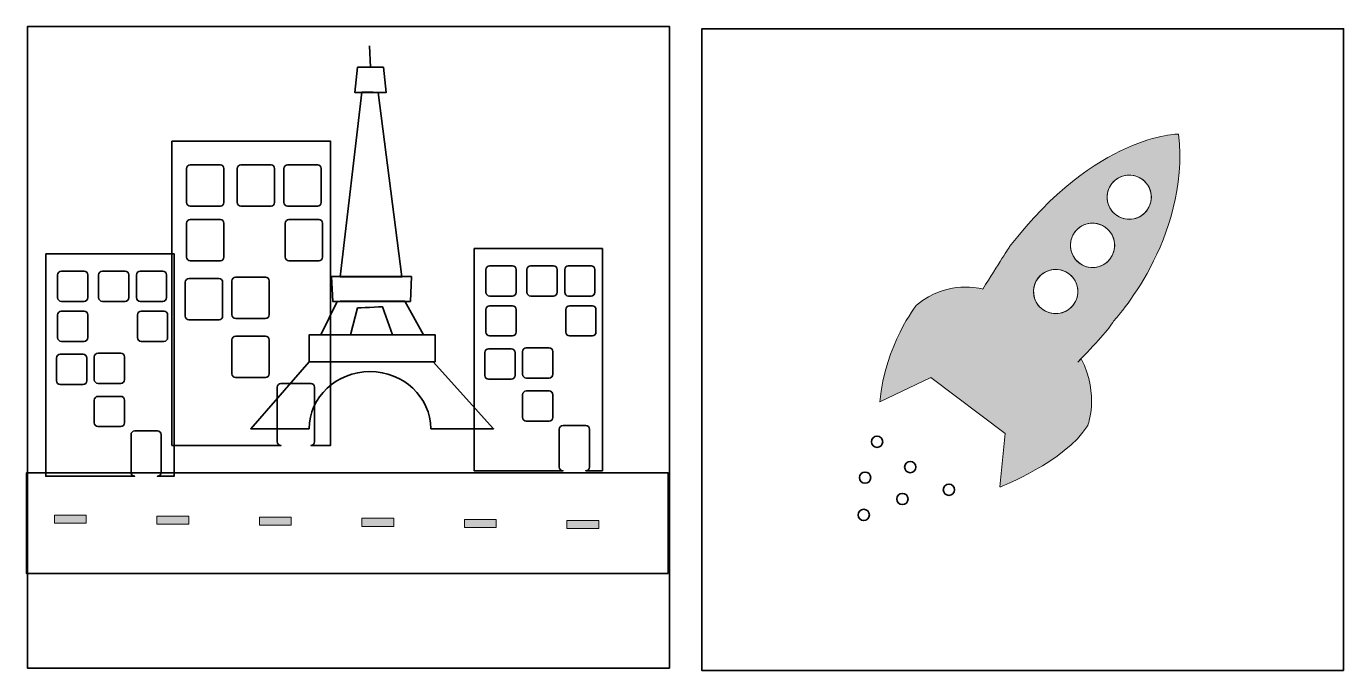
# Model space of a CAD drawing. Header units: millimetres. Extents: x 85 to 434, y -256 to -85.
import ezdxf

# ---------------------------------------------------------------- set-up
doc = ezdxf.new("R2010")
doc.units = ezdxf.units.MM
doc.header["$MEASUREMENT"] = 0
doc.layers.add('Layer 1', color=7, linetype='Continuous', lineweight=0)

# ---------------------------------------------------------------- blocks, each defined once
blk = doc.blocks.new('Block_0')
at = {"layer": 'Layer 1', "true_color": 0x231f20, "transparency": 33554687}
h = blk.add_hatch(color=250, dxfattribs=at)
h.dxf.hatch_style = 2
h.paths.add_polyline_path([(100.53, -216.57), (92.1, -216.57), (92.1, -214.43), (100.53, -214.43)])
h = blk.add_hatch(color=250, dxfattribs=at)
h.dxf.hatch_style = 2
h.paths.add_polyline_path([(127.68, -216.86), (119.25, -216.86), (119.25, -214.72), (127.68, -214.72)])
h = blk.add_hatch(color=250, dxfattribs=at)
h.dxf.hatch_style = 2
h.paths.add_polyline_path([(154.83, -217.14), (146.4, -217.14), (146.4, -215), (154.83, -215)])
h = blk.add_hatch(color=250, dxfattribs=at)
h.dxf.hatch_style = 2
h.paths.add_polyline_path([(181.97, -217.43), (173.54, -217.43), (173.54, -215.29), (181.97, -215.29)])
h = blk.add_hatch(color=250, dxfattribs=at)
h.dxf.hatch_style = 2
h.paths.add_polyline_path([(209.12, -217.72), (200.69, -217.72), (200.69, -215.57), (209.12, -215.57)])
h = blk.add_hatch(color=250, dxfattribs=at)
h.dxf.hatch_style = 2
h.paths.add_polyline_path([(236.27, -218), (227.84, -218), (227.84, -215.86), (236.27, -215.86)])
at = {"layer": 'Layer 1', "color": 250, "lineweight": 35, "true_color": 0x231f20}
blk.add_lwpolyline([(254.71, -229.86), (84.67, -229.86), (84.67, -203.28), (254.71, -203.28)], close=True, dxfattribs=at)
at = {"layer": 'Layer 1'}
for points in [[(100.53, -216.57), (92.1, -216.57), (92.1, -214.43), (100.53, -214.43)], [(127.68, -216.86), (119.25, -216.86), (119.25, -214.72), (127.68, -214.72)], [(154.83, -217.14), (146.4, -217.14), (146.4, -215), (154.83, -215)], [(181.97, -217.43), (173.54, -217.43), (173.54, -215.29), (181.97, -215.29)], [(209.12, -217.72), (200.69, -217.72), (200.69, -215.57), (209.12, -215.57)], [(236.27, -218), (227.84, -218), (227.84, -215.86), (236.27, -215.86)]]:
    blk.add_lwpolyline(points, close=True, dxfattribs=at)
blk = doc.blocks.new('Block_1')
at = {"layer": 'Layer 1', "color": 250, "lineweight": 35, "true_color": 0x231f20}
blk.add_line((175.54, -90.12), (175.83, -95.83), dxfattribs=at)
for points in [[(172.4, -95.83), (171.69, -102.55), (179.97, -102.55), (179.26, -95.83)], [(186.69, -151.27), (165.54, -151.27), (165.83, -157.85), (186.4, -157.85)], [(192.98, -173.85), (159.54, -173.85), (159.54, -166.7), (192.98, -166.7)]]:
    blk.add_lwpolyline(points, close=True, dxfattribs=at)
for points, knots in [([(173.54, -102.4), (173.54, -102.4), (167.81, -151.37), (167.81, -151.37), (167.81, -151.37), (184.15, -151.37), (184.15, -151.37), (184.15, -151.37), (177.88, -102.48), (177.88, -102.48), (177.88, -102.48), (173.6, -102.46), (173.54, -102.4)], [0, 0, 0, 0, 1, 1, 1, 2, 2, 2, 3, 3, 3, 4, 4, 4, 4]), ([(172.4, -159.56), (172.18, -159.56), (178.97, -159.27), (178.97, -159.27), (178.97, -159.27), (181.63, -166.7), (181.63, -166.7), (181.63, -166.7), (189.83, -166.7), (189.83, -166.7), (189.83, -166.7), (184.88, -157.79), (184.88, -157.79), (184.88, -157.79), (167.1, -157.71), (166.97, -157.85), (166.97, -157.85), (162.68, -166.7), (162.68, -166.7), (162.68, -166.7), (170.55, -166.7), (170.55, -166.7), (170.55, -166.7), (172.4, -159.56), (172.4, -159.56)], [0, 0, 0, 0, 1, 1, 1, 2, 2, 2, 3, 3, 3, 4, 4, 4, 5, 5, 5, 6, 6, 6, 7, 7, 7, 8, 8, 8, 8]), ([(175.69, -176.42), (184.55, -176.42), (191.75, -183.19), (191.83, -191.57), (191.83, -191.57), (208.41, -191.57), (208.41, -191.57), (208.41, -191.57), (192.41, -173.85), (192.41, -173.85), (192.41, -173.85), (159.54, -173.85), (159.54, -173.85), (159.54, -173.85), (144.11, -191.57), (144.11, -191.57), (144.11, -191.57), (159.54, -191.57), (159.54, -191.57), (159.63, -183.19), (166.82, -176.42), (175.69, -176.42)], [0, 0, 0, 0, 1, 1, 1, 2, 2, 2, 3, 3, 3, 4, 4, 4, 5, 5, 5, 6, 6, 6, 7, 7, 7, 7])]:
    blk.add_open_spline(points, degree=3, knots=knots, dxfattribs=at)
blk = doc.blocks.new('Block_2')
at = {"layer": 'Layer 1', "true_color": 0x000000, "transparency": 33554687}
h = blk.add_hatch(color=18, dxfattribs=at)
h.dxf.hatch_style = 2
edge = h.paths.add_edge_path()
edge.add_spline(control_points=[(363.43, -147.58), (360.89, -145.56), (360.48, -141.87), (362.5, -139.34), (364.53, -136.8), (368.22, -136.39), (370.75, -138.41), (373.28, -140.44), (373.7, -144.13), (371.67, -146.66), (369.65, -149.19), (365.96, -149.61), (363.43, -147.58)], knot_values=[0, 0, 0, 0, 1, 1, 1, 2, 2, 2, 3, 3, 3, 4, 4, 4, 4], degree=3, periodic=0)
edge = h.paths.add_edge_path()
edge.add_spline(control_points=[(353.66, -159.81), (351.13, -157.79), (350.72, -154.1), (352.74, -151.56), (354.76, -149.03), (358.45, -148.62), (360.99, -150.64), (363.52, -152.66), (363.93, -156.36), (361.91, -158.89), (359.89, -161.42), (356.19, -161.83), (353.66, -159.81)], knot_values=[0, 0, 0, 0, 1, 1, 1, 2, 2, 2, 3, 3, 3, 4, 4, 4, 4], degree=3, periodic=0)
edge = h.paths.add_edge_path()
edge.add_spline(control_points=[(380.46, -125.66), (382.99, -127.69), (383.4, -131.38), (381.38, -133.91), (379.36, -136.44), (375.67, -136.86), (373.13, -134.83), (370.6, -132.81), (370.19, -129.12), (372.21, -126.59), (374.23, -124.05), (377.93, -123.64), (380.46, -125.66)], knot_values=[0, 0, 0, 0, 1, 1, 1, 2, 2, 2, 3, 3, 3, 4, 4, 4, 4], degree=3, periodic=0)
edge = h.paths.add_edge_path()
edge.add_spline(control_points=[(365.8, -190.73), (365.8, -190.73), (369.03, -182.81), (364.09, -173.03), (364.09, -173.03), (363.17, -173.93), (363.17, -173.93), (367.76, -169.21), (371.64, -164.95), (372.65, -163.05), (372.65, -163.05), (392.91, -141.57), (389.9, -113.54), (389.9, -113.54), (368.03, -113.47), (345.12, -143.34), (345.12, -143.34), (342.09, -148.03), (338.02, -154.6), (337.67, -154.49), (328.8, -151.91), (320.48, -158.82), (320.48, -158.82), (312.11, -169.3), (310.75, -184.43), (310.75, -184.43), (324.22, -178.02), (324.22, -178.02), (324.22, -178.02), (343.9, -192.78), (343.9, -192.78), (343.9, -192.78), (342.57, -206.98), (342.57, -206.98), (342.57, -206.98), (359.73, -200.42), (365.8, -190.73)], knot_values=[0, 0, 0, 0, 1, 1, 1, 2, 2, 2, 3, 3, 3, 4, 4, 4, 5, 5, 5, 6, 6, 6, 7, 7, 7, 8, 8, 8, 9, 9, 9, 10, 10, 10, 11, 11, 11, 12, 12, 12, 12], degree=3, periodic=0)
at = {"layer": 'Layer 1'}
for centre in [(376.8, -130.25), (367.09, -143), (357.32, -155.23)]:
    blk.add_circle(centre, 5.87, dxfattribs=at)
for points, knots in [([(365.8, -190.73), (365.8, -190.73), (369.03, -182.81), (364.09, -173.03), (364.09, -173.03), (363.17, -173.93), (363.17, -173.93), (367.76, -169.21), (371.64, -164.95), (372.65, -163.05), (372.65, -163.05), (392.91, -141.57), (389.9, -113.54), (389.9, -113.54), (368.03, -113.47), (345.12, -143.34), (345.12, -143.34), (342.09, -148.03), (338.02, -154.6), (337.67, -154.49), (328.8, -151.91), (320.48, -158.82), (320.48, -158.82), (312.11, -169.3), (310.75, -184.43), (310.75, -184.43), (324.22, -178.02), (324.22, -178.02), (324.22, -178.02), (343.9, -192.78), (343.9, -192.78), (343.9, -192.78), (342.57, -206.98), (342.57, -206.98), (342.57, -206.98), (359.73, -200.42), (365.8, -190.73)], [0, 0, 0, 0, 1, 1, 1, 2, 2, 2, 3, 3, 3, 4, 4, 4, 5, 5, 5, 6, 6, 6, 7, 7, 7, 8, 8, 8, 9, 9, 9, 10, 10, 10, 11, 11, 11, 12, 12, 12, 12]), ([(380.46, -125.66), (382.99, -127.69), (383.4, -131.38), (381.38, -133.91), (379.36, -136.44), (375.67, -136.86), (373.13, -134.83), (370.6, -132.81), (370.19, -129.12), (372.21, -126.59), (374.23, -124.05), (377.93, -123.64), (380.46, -125.66)], [0, 0, 0, 0, 1, 1, 1, 2, 2, 2, 3, 3, 3, 4, 4, 4, 4]), ([(363.43, -147.58), (360.89, -145.56), (360.48, -141.87), (362.5, -139.34), (364.53, -136.8), (368.22, -136.39), (370.75, -138.41), (373.28, -140.44), (373.7, -144.13), (371.67, -146.66), (369.65, -149.19), (365.96, -149.61), (363.43, -147.58)], [0, 0, 0, 0, 1, 1, 1, 2, 2, 2, 3, 3, 3, 4, 4, 4, 4]), ([(353.66, -159.81), (351.13, -157.79), (350.72, -154.1), (352.74, -151.56), (354.76, -149.03), (358.45, -148.62), (360.99, -150.64), (363.52, -152.66), (363.93, -156.36), (361.91, -158.89), (359.89, -161.42), (356.19, -161.83), (353.66, -159.81)], [0, 0, 0, 0, 1, 1, 1, 2, 2, 2, 3, 3, 3, 4, 4, 4, 4])]:
    blk.add_open_spline(points, degree=3, knots=knots, dxfattribs=at)

msp = doc.modelspace()

# ---------------------------------------------------------------- linework, layer by layer
at = {"layer": 'Layer 1', "color": 250, "lineweight": 35, "true_color": 0x231f20}
for points in [[(255, -255), (85, -255), (85, -85), (255, -85)], [(433.6, -255.63), (263.6, -255.63), (263.6, -85.63), (433.6, -85.63)], [(433.6, -255.63), (263.6, -255.63), (263.6, -85.63), (433.6, -85.63)]]:
    msp.add_lwpolyline(points, close=True, dxfattribs=at)
for centre in [(310, -195), (318.82, -201.7), (306.83, -204.52), (316.71, -210.17), (329.05, -207.7), (306.48, -214.4)]:
    msp.add_circle(centre, 1.5, dxfattribs=at)
for points, knots in [([(123.24, -115.41), (123.24, -115.41), (123.24, -196), (123.24, -196), (123.24, -196), (152.13, -196), (152.13, -196), (151.58, -196), (151.14, -195.55), (151.14, -195), (151.14, -195), (151.14, -180.56), (151.14, -180.56), (151.14, -180.01), (151.58, -179.57), (152.13, -179.57), (152.13, -179.57), (160.03, -179.57), (160.03, -179.57), (160.58, -179.57), (161.02, -180.01), (161.02, -180.56), (161.02, -180.56), (161.02, -195), (161.02, -195), (161.02, -195.55), (160.58, -196), (160.03, -196), (160.03, -196), (165.26, -196), (165.26, -196), (165.26, -196), (165.26, -115.41), (165.26, -115.41), (165.26, -115.41), (123.24, -115.41), (123.24, -115.41)], [0, 0, 0, 0, 1, 1, 1, 2, 2, 2, 3, 3, 3, 4, 4, 4, 5, 5, 5, 6, 6, 6, 7, 7, 7, 8, 8, 8, 9, 9, 9, 10, 10, 10, 11, 11, 11, 12, 12, 12, 12]), ([(137.01, -131.63), (137.01, -132.18), (136.57, -132.62), (136.02, -132.62), (136.02, -132.62), (128.12, -132.62), (128.12, -132.62), (127.57, -132.62), (127.13, -132.18), (127.13, -131.63), (127.13, -131.63), (127.13, -122.66), (127.13, -122.66), (127.13, -122.11), (127.57, -121.67), (128.12, -121.67), (128.12, -121.67), (136.02, -121.67), (136.02, -121.67), (136.57, -121.67), (137.01, -122.11), (137.01, -122.66), (137.01, -122.66), (137.01, -131.63), (137.01, -131.63)], [0, 0, 0, 0, 1, 1, 1, 2, 2, 2, 3, 3, 3, 4, 4, 4, 5, 5, 5, 6, 6, 6, 7, 7, 7, 8, 8, 8, 8]), ([(150.43, -131.63), (150.43, -132.18), (149.99, -132.62), (149.44, -132.62), (149.44, -132.62), (141.54, -132.62), (141.54, -132.62), (140.99, -132.62), (140.54, -132.18), (140.54, -131.63), (140.54, -131.63), (140.54, -122.66), (140.54, -122.66), (140.54, -122.11), (140.99, -121.67), (141.54, -121.67), (141.54, -121.67), (149.44, -121.67), (149.44, -121.67), (149.99, -121.67), (150.43, -122.11), (150.43, -122.66), (150.43, -122.66), (150.43, -131.63), (150.43, -131.63)], [0, 0, 0, 0, 1, 1, 1, 2, 2, 2, 3, 3, 3, 4, 4, 4, 5, 5, 5, 6, 6, 6, 7, 7, 7, 8, 8, 8, 8]), ([(152.9, -131.63), (152.9, -131.63), (152.9, -122.66), (152.9, -122.66), (152.9, -122.11), (153.35, -121.67), (153.9, -121.67), (153.9, -121.67), (161.79, -121.67), (161.79, -121.67), (162.34, -121.67), (162.79, -122.11), (162.79, -122.66), (162.79, -122.66), (162.79, -131.63), (162.79, -131.63), (162.79, -132.18), (162.34, -132.62), (161.79, -132.62), (161.79, -132.62), (153.9, -132.62), (153.9, -132.62), (153.35, -132.62), (152.9, -132.18), (152.9, -131.63)], [0, 0, 0, 0, 1, 1, 1, 2, 2, 2, 3, 3, 3, 4, 4, 4, 5, 5, 5, 6, 6, 6, 7, 7, 7, 8, 8, 8, 8]), ([(137.01, -146.1), (137.01, -146.65), (136.57, -147.1), (136.02, -147.1), (136.02, -147.1), (128.12, -147.1), (128.12, -147.1), (127.57, -147.1), (127.13, -146.65), (127.13, -146.1), (127.13, -146.1), (127.13, -137.14), (127.13, -137.14), (127.13, -136.59), (127.57, -136.14), (128.12, -136.14), (128.12, -136.14), (136.02, -136.14), (136.02, -136.14), (136.57, -136.14), (137.01, -136.59), (137.01, -137.14), (137.01, -137.14), (137.01, -146.1), (137.01, -146.1)], [0, 0, 0, 0, 1, 1, 1, 2, 2, 2, 3, 3, 3, 4, 4, 4, 5, 5, 5, 6, 6, 6, 7, 7, 7, 8, 8, 8, 8]), ([(163.14, -146.1), (163.14, -146.65), (162.7, -147.1), (162.15, -147.1), (162.15, -147.1), (154.25, -147.1), (154.25, -147.1), (153.7, -147.1), (153.25, -146.65), (153.25, -146.1), (153.25, -146.1), (153.25, -137.14), (153.25, -137.14), (153.25, -136.59), (153.7, -136.14), (154.25, -136.14), (154.25, -136.14), (162.15, -136.14), (162.15, -136.14), (162.7, -136.14), (163.14, -136.59), (163.14, -137.14), (163.14, -137.14), (163.14, -146.1), (163.14, -146.1)], [0, 0, 0, 0, 1, 1, 1, 2, 2, 2, 3, 3, 3, 4, 4, 4, 5, 5, 5, 6, 6, 6, 7, 7, 7, 8, 8, 8, 8]), ([(89.81, -145.27), (89.81, -145.27), (89.81, -204.14), (89.81, -204.14), (89.81, -204.14), (113.38, -204.14), (113.38, -204.14), (112.83, -204.14), (112.39, -203.7), (112.39, -203.15), (112.39, -203.15), (112.39, -193.13), (112.39, -193.13), (112.39, -192.58), (112.83, -192.14), (113.38, -192.14), (113.38, -192.14), (119.39, -192.14), (119.39, -192.14), (119.94, -192.14), (120.39, -192.58), (120.39, -193.13), (120.39, -193.13), (120.39, -203.15), (120.39, -203.15), (120.39, -203.7), (119.94, -204.14), (119.39, -204.14), (119.39, -204.14), (123.82, -204.14), (123.82, -204.14), (123.82, -204.14), (123.82, -145.27), (123.82, -145.27), (123.82, -145.27), (89.81, -145.27), (89.81, -145.27)], [0, 0, 0, 0, 1, 1, 1, 2, 2, 2, 3, 3, 3, 4, 4, 4, 5, 5, 5, 6, 6, 6, 7, 7, 7, 8, 8, 8, 9, 9, 9, 10, 10, 10, 11, 11, 11, 12, 12, 12, 12]), ([(203.27, -143.84), (203.27, -143.84), (203.27, -202.71), (203.27, -202.71), (203.27, -202.71), (226.84, -202.71), (226.84, -202.71), (226.29, -202.71), (225.84, -202.27), (225.84, -201.72), (225.84, -201.72), (225.84, -191.7), (225.84, -191.7), (225.84, -191.15), (226.29, -190.71), (226.84, -190.71), (226.84, -190.71), (232.85, -190.71), (232.85, -190.71), (233.4, -190.71), (233.84, -191.15), (233.84, -191.7), (233.84, -191.7), (233.84, -201.72), (233.84, -201.72), (233.84, -202.27), (233.4, -202.71), (232.85, -202.71), (232.85, -202.71), (237.27, -202.71), (237.27, -202.71), (237.27, -202.71), (237.27, -143.84), (237.27, -143.84), (237.27, -143.84), (203.27, -143.84), (203.27, -143.84)], [0, 0, 0, 0, 1, 1, 1, 2, 2, 2, 3, 3, 3, 4, 4, 4, 5, 5, 5, 6, 6, 6, 7, 7, 7, 8, 8, 8, 9, 9, 9, 10, 10, 10, 11, 11, 11, 12, 12, 12, 12]), ([(100.96, -156.85), (100.96, -157.4), (100.51, -157.85), (99.96, -157.85), (99.96, -157.85), (93.95, -157.85), (93.95, -157.85), (93.4, -157.85), (92.95, -157.4), (92.95, -156.85), (92.95, -156.85), (92.95, -150.84), (92.95, -150.84), (92.95, -150.29), (93.4, -149.84), (93.95, -149.84), (93.95, -149.84), (99.96, -149.84), (99.96, -149.84), (100.51, -149.84), (100.96, -150.29), (100.96, -150.84), (100.96, -150.84), (100.96, -156.85), (100.96, -156.85)], [0, 0, 0, 0, 1, 1, 1, 2, 2, 2, 3, 3, 3, 4, 4, 4, 5, 5, 5, 6, 6, 6, 7, 7, 7, 8, 8, 8, 8]), ([(111.82, -156.85), (111.82, -157.4), (111.37, -157.85), (110.82, -157.85), (110.82, -157.85), (104.81, -157.85), (104.81, -157.85), (104.26, -157.85), (103.81, -157.4), (103.81, -156.85), (103.81, -156.85), (103.81, -150.84), (103.81, -150.84), (103.81, -150.29), (104.26, -149.84), (104.81, -149.84), (104.81, -149.84), (110.82, -149.84), (110.82, -149.84), (111.37, -149.84), (111.82, -150.29), (111.82, -150.84), (111.82, -150.84), (111.82, -156.85), (111.82, -156.85)], [0, 0, 0, 0, 1, 1, 1, 2, 2, 2, 3, 3, 3, 4, 4, 4, 5, 5, 5, 6, 6, 6, 7, 7, 7, 8, 8, 8, 8]), ([(113.82, -150.84), (113.82, -150.29), (114.26, -149.84), (114.81, -149.84), (114.81, -149.84), (120.82, -149.84), (120.82, -149.84), (121.37, -149.84), (121.82, -150.29), (121.82, -150.84), (121.82, -150.84), (121.82, -156.85), (121.82, -156.85), (121.82, -157.4), (121.37, -157.85), (120.82, -157.85), (120.82, -157.85), (114.81, -157.85), (114.81, -157.85), (114.26, -157.85), (113.82, -157.4), (113.82, -156.85), (113.82, -156.85), (113.82, -150.84), (113.82, -150.84)], [0, 0, 0, 0, 1, 1, 1, 2, 2, 2, 3, 3, 3, 4, 4, 4, 5, 5, 5, 6, 6, 6, 7, 7, 7, 8, 8, 8, 8]), ([(214.41, -155.42), (214.41, -155.97), (213.97, -156.42), (213.42, -156.42), (213.42, -156.42), (207.4, -156.42), (207.4, -156.42), (206.85, -156.42), (206.41, -155.97), (206.41, -155.42), (206.41, -155.42), (206.41, -149.41), (206.41, -149.41), (206.41, -148.86), (206.85, -148.41), (207.4, -148.41), (207.4, -148.41), (213.42, -148.41), (213.42, -148.41), (213.97, -148.41), (214.41, -148.86), (214.41, -149.41), (214.41, -149.41), (214.41, -155.42), (214.41, -155.42)], [0, 0, 0, 0, 1, 1, 1, 2, 2, 2, 3, 3, 3, 4, 4, 4, 5, 5, 5, 6, 6, 6, 7, 7, 7, 8, 8, 8, 8]), ([(225.27, -155.42), (225.27, -155.97), (224.83, -156.42), (224.28, -156.42), (224.28, -156.42), (218.26, -156.42), (218.26, -156.42), (217.71, -156.42), (217.27, -155.97), (217.27, -155.42), (217.27, -155.42), (217.27, -149.41), (217.27, -149.41), (217.27, -148.86), (217.71, -148.41), (218.26, -148.41), (218.26, -148.41), (224.28, -148.41), (224.28, -148.41), (224.83, -148.41), (225.27, -148.86), (225.27, -149.41), (225.27, -149.41), (225.27, -155.42), (225.27, -155.42)], [0, 0, 0, 0, 1, 1, 1, 2, 2, 2, 3, 3, 3, 4, 4, 4, 5, 5, 5, 6, 6, 6, 7, 7, 7, 8, 8, 8, 8]), ([(227.27, -149.41), (227.27, -148.86), (227.72, -148.41), (228.26, -148.41), (228.26, -148.41), (234.28, -148.41), (234.28, -148.41), (234.83, -148.41), (235.27, -148.86), (235.27, -149.41), (235.27, -149.41), (235.27, -155.42), (235.27, -155.42), (235.27, -155.97), (234.83, -156.42), (234.28, -156.42), (234.28, -156.42), (228.26, -156.42), (228.26, -156.42), (227.72, -156.42), (227.27, -155.97), (227.27, -155.42), (227.27, -155.42), (227.27, -149.41), (227.27, -149.41)], [0, 0, 0, 0, 1, 1, 1, 2, 2, 2, 3, 3, 3, 4, 4, 4, 5, 5, 5, 6, 6, 6, 7, 7, 7, 8, 8, 8, 8]), ([(136.66, -161.75), (136.66, -162.3), (136.22, -162.74), (135.67, -162.74), (135.67, -162.74), (127.77, -162.74), (127.77, -162.74), (127.22, -162.74), (126.78, -162.3), (126.78, -161.75), (126.78, -161.75), (126.78, -152.78), (126.78, -152.78), (126.78, -152.23), (127.22, -151.79), (127.77, -151.79), (127.77, -151.79), (135.67, -151.79), (135.67, -151.79), (136.22, -151.79), (136.66, -152.23), (136.66, -152.78), (136.66, -152.78), (136.66, -161.75), (136.66, -161.75)], [0, 0, 0, 0, 1, 1, 1, 2, 2, 2, 3, 3, 3, 4, 4, 4, 5, 5, 5, 6, 6, 6, 7, 7, 7, 8, 8, 8, 8]), ([(149.02, -161.36), (149.02, -161.91), (148.57, -162.35), (148.02, -162.35), (148.02, -162.35), (140.13, -162.35), (140.13, -162.35), (139.58, -162.35), (139.13, -161.91), (139.13, -161.36), (139.13, -161.36), (139.13, -152.39), (139.13, -152.39), (139.13, -151.84), (139.58, -151.4), (140.13, -151.4), (140.13, -151.4), (148.02, -151.4), (148.02, -151.4), (148.57, -151.4), (149.02, -151.84), (149.02, -152.39), (149.02, -152.39), (149.02, -161.36), (149.02, -161.36)], [0, 0, 0, 0, 1, 1, 1, 2, 2, 2, 3, 3, 3, 4, 4, 4, 5, 5, 5, 6, 6, 6, 7, 7, 7, 8, 8, 8, 8]), ([(100.96, -167.42), (100.96, -167.97), (100.51, -168.42), (99.96, -168.42), (99.96, -168.42), (93.95, -168.42), (93.95, -168.42), (93.4, -168.42), (92.95, -167.97), (92.95, -167.42), (92.95, -167.42), (92.95, -161.41), (92.95, -161.41), (92.95, -160.86), (93.4, -160.42), (93.95, -160.42), (93.95, -160.42), (99.96, -160.42), (99.96, -160.42), (100.51, -160.42), (100.96, -160.86), (100.96, -161.41), (100.96, -161.41), (100.96, -167.42), (100.96, -167.42)], [0, 0, 0, 0, 1, 1, 1, 2, 2, 2, 3, 3, 3, 4, 4, 4, 5, 5, 5, 6, 6, 6, 7, 7, 7, 8, 8, 8, 8]), ([(122.1, -167.42), (122.1, -167.97), (121.66, -168.42), (121.11, -168.42), (121.11, -168.42), (115.1, -168.42), (115.1, -168.42), (114.55, -168.42), (114.1, -167.97), (114.1, -167.42), (114.1, -167.42), (114.1, -161.41), (114.1, -161.41), (114.1, -160.86), (114.55, -160.42), (115.1, -160.42), (115.1, -160.42), (121.11, -160.42), (121.11, -160.42), (121.66, -160.42), (122.1, -160.86), (122.1, -161.41), (122.1, -161.41), (122.1, -167.42), (122.1, -167.42)], [0, 0, 0, 0, 1, 1, 1, 2, 2, 2, 3, 3, 3, 4, 4, 4, 5, 5, 5, 6, 6, 6, 7, 7, 7, 8, 8, 8, 8]), ([(214.41, -166), (214.41, -166.54), (213.97, -166.99), (213.42, -166.99), (213.42, -166.99), (207.4, -166.99), (207.4, -166.99), (206.85, -166.99), (206.41, -166.54), (206.41, -166), (206.41, -166), (206.41, -159.98), (206.41, -159.98), (206.41, -159.43), (206.85, -158.99), (207.4, -158.99), (207.4, -158.99), (213.42, -158.99), (213.42, -158.99), (213.97, -158.99), (214.41, -159.43), (214.41, -159.98), (214.41, -159.98), (214.41, -166), (214.41, -166)], [0, 0, 0, 0, 1, 1, 1, 2, 2, 2, 3, 3, 3, 4, 4, 4, 5, 5, 5, 6, 6, 6, 7, 7, 7, 8, 8, 8, 8]), ([(235.56, -166), (235.56, -166.54), (235.11, -166.99), (234.56, -166.99), (234.56, -166.99), (228.55, -166.99), (228.55, -166.99), (228, -166.99), (227.56, -166.54), (227.56, -166), (227.56, -166), (227.56, -159.98), (227.56, -159.98), (227.56, -159.43), (228, -158.99), (228.55, -158.99), (228.55, -158.99), (234.56, -158.99), (234.56, -158.99), (235.11, -158.99), (235.56, -159.43), (235.56, -159.98), (235.56, -159.98), (235.56, -166), (235.56, -166)], [0, 0, 0, 0, 1, 1, 1, 2, 2, 2, 3, 3, 3, 4, 4, 4, 5, 5, 5, 6, 6, 6, 7, 7, 7, 8, 8, 8, 8]), ([(149.02, -177.01), (149.02, -177.56), (148.57, -178), (148.02, -178), (148.02, -178), (140.13, -178), (140.13, -178), (139.58, -178), (139.13, -177.56), (139.13, -177.01), (139.13, -177.01), (139.13, -168.04), (139.13, -168.04), (139.13, -167.49), (139.58, -167.05), (140.13, -167.05), (140.13, -167.05), (148.02, -167.05), (148.02, -167.05), (148.57, -167.05), (149.02, -167.49), (149.02, -168.04), (149.02, -168.04), (149.02, -177.01), (149.02, -177.01)], [0, 0, 0, 0, 1, 1, 1, 2, 2, 2, 3, 3, 3, 4, 4, 4, 5, 5, 5, 6, 6, 6, 7, 7, 7, 8, 8, 8, 8]), ([(214.12, -177.43), (214.12, -177.98), (213.68, -178.42), (213.13, -178.42), (213.13, -178.42), (207.12, -178.42), (207.12, -178.42), (206.57, -178.42), (206.12, -177.98), (206.12, -177.43), (206.12, -177.43), (206.12, -171.41), (206.12, -171.41), (206.12, -170.86), (206.57, -170.42), (207.12, -170.42), (207.12, -170.42), (213.13, -170.42), (213.13, -170.42), (213.68, -170.42), (214.12, -170.86), (214.12, -171.41), (214.12, -171.41), (214.12, -177.43), (214.12, -177.43)], [0, 0, 0, 0, 1, 1, 1, 2, 2, 2, 3, 3, 3, 4, 4, 4, 5, 5, 5, 6, 6, 6, 7, 7, 7, 8, 8, 8, 8]), ([(224.13, -177.14), (224.13, -177.69), (223.68, -178.14), (223.13, -178.14), (223.13, -178.14), (217.12, -178.14), (217.12, -178.14), (216.57, -178.14), (216.13, -177.69), (216.13, -177.14), (216.13, -177.14), (216.13, -171.13), (216.13, -171.13), (216.13, -170.58), (216.57, -170.13), (217.12, -170.13), (217.12, -170.13), (223.13, -170.13), (223.13, -170.13), (223.68, -170.13), (224.13, -170.58), (224.13, -171.13), (224.13, -171.13), (224.13, -177.14), (224.13, -177.14)], [0, 0, 0, 0, 1, 1, 1, 2, 2, 2, 3, 3, 3, 4, 4, 4, 5, 5, 5, 6, 6, 6, 7, 7, 7, 8, 8, 8, 8]), ([(100.67, -178.86), (100.67, -179.4), (100.23, -179.85), (99.68, -179.85), (99.68, -179.85), (93.66, -179.85), (93.66, -179.85), (93.11, -179.85), (92.67, -179.4), (92.67, -178.86), (92.67, -178.86), (92.67, -172.84), (92.67, -172.84), (92.67, -172.29), (93.11, -171.85), (93.66, -171.85), (93.66, -171.85), (99.68, -171.85), (99.68, -171.85), (100.23, -171.85), (100.67, -172.29), (100.67, -172.84), (100.67, -172.84), (100.67, -178.86), (100.67, -178.86)], [0, 0, 0, 0, 1, 1, 1, 2, 2, 2, 3, 3, 3, 4, 4, 4, 5, 5, 5, 6, 6, 6, 7, 7, 7, 8, 8, 8, 8]), ([(110.67, -178.57), (110.67, -179.12), (110.23, -179.56), (109.68, -179.56), (109.68, -179.56), (103.66, -179.56), (103.66, -179.56), (103.12, -179.56), (102.67, -179.12), (102.67, -178.57), (102.67, -178.57), (102.67, -172.56), (102.67, -172.56), (102.67, -172.01), (103.12, -171.56), (103.66, -171.56), (103.66, -171.56), (109.68, -171.56), (109.68, -171.56), (110.23, -171.56), (110.67, -172.01), (110.67, -172.56), (110.67, -172.56), (110.67, -178.57), (110.67, -178.57)], [0, 0, 0, 0, 1, 1, 1, 2, 2, 2, 3, 3, 3, 4, 4, 4, 5, 5, 5, 6, 6, 6, 7, 7, 7, 8, 8, 8, 8]), ([(110.67, -190), (110.67, -190.55), (110.23, -191), (109.68, -191), (109.68, -191), (103.66, -191), (103.66, -191), (103.12, -191), (102.67, -190.55), (102.67, -190), (102.67, -190), (102.67, -183.99), (102.67, -183.99), (102.67, -183.44), (103.12, -182.99), (103.66, -182.99), (103.66, -182.99), (109.68, -182.99), (109.68, -182.99), (110.23, -182.99), (110.67, -183.44), (110.67, -183.99), (110.67, -183.99), (110.67, -190), (110.67, -190)], [0, 0, 0, 0, 1, 1, 1, 2, 2, 2, 3, 3, 3, 4, 4, 4, 5, 5, 5, 6, 6, 6, 7, 7, 7, 8, 8, 8, 8]), ([(224.13, -188.57), (224.13, -189.12), (223.68, -189.57), (223.13, -189.57), (223.13, -189.57), (217.12, -189.57), (217.12, -189.57), (216.57, -189.57), (216.13, -189.12), (216.13, -188.57), (216.13, -188.57), (216.13, -182.56), (216.13, -182.56), (216.13, -182.01), (216.57, -181.56), (217.12, -181.56), (217.12, -181.56), (223.13, -181.56), (223.13, -181.56), (223.68, -181.56), (224.13, -182.01), (224.13, -182.56), (224.13, -182.56), (224.13, -188.57), (224.13, -188.57)], [0, 0, 0, 0, 1, 1, 1, 2, 2, 2, 3, 3, 3, 4, 4, 4, 5, 5, 5, 6, 6, 6, 7, 7, 7, 8, 8, 8, 8])]:
    msp.add_open_spline(points, degree=3, knots=knots, dxfattribs=at)

# ---------------------------------------------------------------- block references
at = {"layer": 'Layer 1'}
for name in ['Block_1', 'Block_2', 'Block_0']:
    msp.add_blockref(name, (0, 0), dxfattribs=at)

doc.saveas('drawing.dxf')
